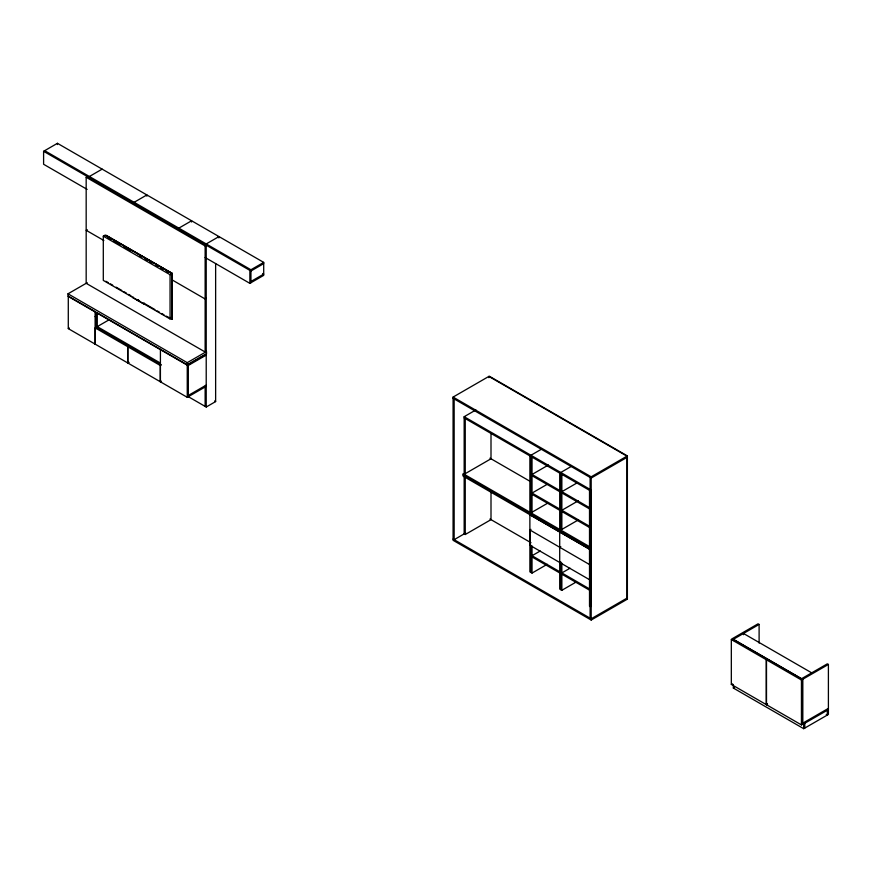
<?xml version="1.0" encoding="UTF-8"?>
<svg xmlns="http://www.w3.org/2000/svg" width="872" height="872" viewBox="0 0 872 872"><rect width="100%" height="100%" fill="white"/><g stroke="black" fill="none" stroke-linecap="round" stroke-linejoin="round"><path stroke-width="1.31" d="M138.201 300.731L139.269 300.491L138.561 300.938L139.171 301.287M138.484 300.524L137.166 300.066L138.299 300.023M136.664 299.521L138.474 300.491M139.389 300.698L138.964 300.764M139.073 301.025L139.564 300.753L138.921 301.047M87.146 189.398L43.6 164.263L43.6 151.292L57.432 143.313L263.704 262.396L263.704 275.356L249.861 283.346L205.138 257.523M86.175 177.278L87.255 176.656L206.217 245.337L205.138 245.959L86.175 177.278L86.175 283.313L205.138 351.994L206.217 351.372M88.323 177.114L102.155 169.124M133.045 202.936L146.877 194.947L146.877 196.189M87.255 229.674L86.175 230.295L103.844 240.498M171.054 317.343L171.958 317.866L170.062 318.956L103.299 280.413L103.299 236.159L105.185 235.069L172.329 273.459L172.329 319.185L166.269 316.122M105.283 235.832L106.286 235.331L172.329 273.459M177.768 228.758L191.6 220.769L191.6 222.011M67.994 293.81L187.251 362.665L206.511 351.547L206.511 354.032L187.251 365.15L67.994 296.295L67.994 293.81L87.255 282.692M205.138 244.563L218.981 236.574L218.981 237.816L217.902 237.195M95.124 344.113L95.124 311.609L68.288 296.12L68.288 328.624L69.357 328.003M171.108 273.841L171.86 273.405L171.948 319.403M103.299 236.159L170.062 274.702L171.958 273.612M133.176 297.014L132.435 297.439L143.945 304.088L143.945 302.671M137.482 300.219L136.762 299.75M109.567 319.523L97.272 326.618L97.272 312.852M95.244 344.178L95.244 327.927L96.312 327.316M43.6 151.292L249.861 270.385L263.704 262.396M250.94 270.996L263.704 263.638L262.625 263.017M206.217 298.355L205.138 298.976L172.166 279.934M95.244 327.927L127.65 346.642L128.729 346.021M206.217 386.351L187.251 397.305L127.89 363.035L127.89 346.784L128.958 346.162M250.94 281.482L263.704 274.124L262.625 273.503M68.288 328.624L127.65 362.894L128.729 362.272M127.89 363.035L128.958 362.414M127.89 346.784L160.295 365.488L161.375 364.878L96.193 327.24M188.33 365.423L206.217 355.1M160.295 365.488L160.295 381.74L161.494 381.195M188.33 395.441L206.217 385.119M206.217 405.774L205.138 406.396L205.138 386.089M188.036 396.52L206.217 407.017L215.635 401.578L215.635 263.529M453.08 397.076L489.279 376.181L627.382 455.914L627.382 599.14L591.183 620.036L453.08 540.302L453.08 397.076L591.183 476.821L627.382 455.914M491.001 433.253L491.001 458.781L465.245 473.649L464.166 473.027L464.166 416.707L475.883 409.949M541.501 449.178L530.961 455.26L530.961 511.592M548.423 465.005L532.029 474.477L559.704 490.446M571.313 466.389L560.772 472.482L560.772 528.803M547.256 484.276L532.029 493.062L559.704 509.041M465.692 533.021L454.149 539.681L454.149 398.94M464.166 475.513L464.166 533.904L465.245 534.514L491.001 519.647L491.001 491.132M577.068 482.903L561.851 491.688L589.516 507.668M529.882 455.882L529.882 510.97L532.029 512.213L548.423 502.741M626.968 457.397L591.183 478.052L453.08 398.319M530.961 514.207L529.882 514.829L589.516 549.251L590.595 548.63M578.245 500.811L561.851 510.284L589.516 526.252M530.961 529.359L529.882 529.969L589.516 564.544L590.595 563.781M559.704 473.093L559.704 528.181L561.851 529.424L578.245 519.963M559.704 532.04L560.772 531.419M540.226 550.995L532.029 555.726L559.704 571.705M559.704 547.322L560.772 546.57M529.882 512.213L529.882 571.836L532.029 573.078L547.256 564.293M559.704 562.473L560.772 561.851M570.048 568.206L561.851 572.937L589.516 588.916M559.704 529.424L559.704 589.058L561.851 590.289L575.902 582.18M590.595 579.062L589.516 579.684L530.122 545.392L530.122 530.252M626.968 598.138L591.183 618.793L453.08 539.06M731.325 639.525L732.393 638.904L767.338 659.079L766.259 659.701L731.325 639.525L731.325 684.422L766.259 704.598L767.338 703.977M759.109 643.078L759.109 624.439L733.352 639.318L733.352 640.56M766.499 659.832L767.578 659.221L802.523 679.386L802.523 724.283L801.444 724.904L766.499 704.729L766.499 659.832L801.444 680.007L828.4 664.453L828.4 714.441L803.712 728.687L733.352 688.062L733.352 684.455M731.325 684.422L732.393 683.801M733.352 688.062L734.42 687.452M766.499 704.729L767.578 704.107M828.4 708.38L802.643 723.248L801.564 722.637M828.4 709.623L802.643 724.49L802.643 679.321L732.273 638.696L758.03 623.829L759.109 624.439M44.668 150.671L250.94 269.764L250.94 282.724M464.166 416.707L590.595 489.693L590.595 606.89L589.516 606.269L589.516 546.635L463.097 473.649L463.097 476.123L589.516 549.12M464.166 417.939L590.595 490.936M532.029 475.709L559.704 491.688M561.851 492.931L589.516 508.899M171.86 273.405L106.035 235.625M107.638 237.195L111.158 239.233M113.513 240.585L120.565 244.661M124.086 246.689L131.138 250.765M139.367 255.518L141.722 256.869M145.243 258.908L147.597 260.27M149.951 261.622L152.295 262.984M155.826 265.012L158.17 266.374M160.524 267.726L162.879 269.088M166.399 271.127L168.754 272.478M489.933 458.16L530.939 481.835M828.4 664.453L827.332 663.832L801.564 678.699L801.564 679.942M532.029 494.304L559.704 510.284M561.851 511.515L589.516 527.495M811.701 672.846L743.489 633.464L743.489 634.707M590.595 546.014L589.516 545.392L589.516 490.315M463.097 474.891L590.595 548.499M170.062 317.866L172.329 319.185M105.904 281.275L108.183 282.583M110.45 283.891L112.728 285.209M116.129 287.171L121.808 290.452M124.086 291.76L126.353 293.079M128.631 294.387L130.898 295.695M144.687 303.663L154.911 309.56M157.178 310.879L159.456 312.187M161.723 313.495L164.001 314.814M139.433 301.134L138.376 300.142M489.933 519.025L530.994 542.733M826.253 714.441L827.332 715.062L827.332 710.244M532.029 556.968L559.704 572.937M561.851 574.179L589.516 590.159M96.977 312.677L187.251 364.801L206.217 353.858L206.217 407.017M95.124 316.569L96.193 317.19M803.712 727.455L804.791 728.076L804.791 723.248M96.193 326.008L160.328 363.025M214.567 400.957L215.635 401.578M803.712 723.869L803.712 728.687M801.444 680.007L801.444 724.904M766.259 659.701L766.259 704.598M626.968 599.38L626.968 456.154L488.854 376.421L488.854 377.663M591.183 476.821L591.183 620.036M590.115 477.431L590.115 618.183M561.851 474.335L561.851 529.424M561.851 563.138L561.851 590.289M560.772 562.516L560.772 589.668M532.029 457.124L532.029 512.213M532.029 545.916L532.029 573.078M530.961 545.294L530.961 572.457M465.245 418.56L465.245 473.649M465.245 476.123L465.245 534.514M249.861 270.385L249.861 283.346M206.217 243.942L206.217 351.525M205.138 245.959L205.138 351.994M188.33 364.18L188.33 396.684M187.251 362.665L187.251 397.305M171.108 317.811L171.108 318.378M170.062 274.702L170.062 318.956M160.415 349.312L160.415 381.816M127.65 346.642L127.65 362.894M96.193 312.231L96.193 328.602M57.432 143.313L57.432 144.545"/></g></svg>
